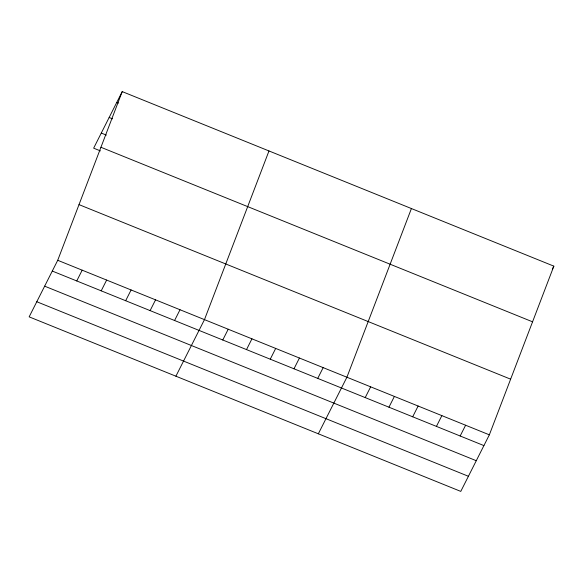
<?xml version="1.0" encoding="UTF-8"?>
<svg xmlns="http://www.w3.org/2000/svg" width="583" height="583" viewBox="0 0 583 583"><rect width="100%" height="100%" fill="white"/><g stroke="black" fill="none" stroke-linecap="round" stroke-linejoin="round"><path stroke-width="0.87" d="M57.724 260.288L122.226 91.604L553.85 266.147L489.348 434.831L460.774 491.396L29.15 316.853L57.724 260.288L489.348 434.831M268.982 150.953L204.473 319.63L175.906 376.195M411.416 208.546L346.907 377.23L318.34 433.796M122.226 91.604L93.652 148.169L100.4 150.895M76.745 280.948L82.181 270.177M101.202 290.837L106.638 280.073M125.658 300.726L131.095 289.962M150.115 310.615L155.559 299.851M174.579 320.504L180.016 309.741M222.772 339.998L228.215 329.235M246.514 349.596L251.951 338.832M270.257 359.201L275.693 348.43M293.992 368.799L299.429 358.035M317.735 378.396L323.171 367.633M365.213 397.599L370.65 386.835M388.948 407.196L394.385 396.433M412.691 416.794L418.128 406.03M436.427 426.399L441.87 415.628M460.169 435.997L465.606 425.233M552.298 269.222L553.85 266.147M116.789 102.375L118.473 103.053M109.152 117.482L112.526 118.852M101.289 133.055L106.346 135.103M100.939 147.273L532.563 321.816M79.011 204.626L510.635 379.169M52.281 271.051L483.905 445.594M44.651 286.166L476.275 460.708M36.787 301.739L468.411 476.282"/></g></svg>
